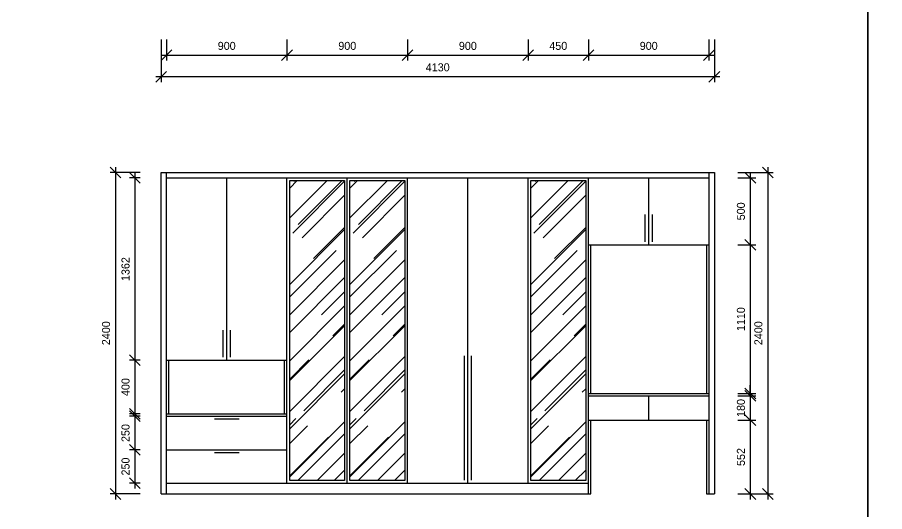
# Model space of a CAD drawing. Header units: millimetres. Extents: x 24776 to 57176, y -19492 to 15017.
# Drawn here: x 31387 to 37861, y -2402 to 1288 of the extents above; entities that cross this region are included whole.
import ezdxf

# ---------------------------------------------------------------- set-up
doc = ezdxf.new("R2010")
doc.units = ezdxf.units.MM
doc.header["$PDMODE"] = 3
doc.styles.add('RomanS', font='')
doc.styles.get('RomanS').set_extended_font_data('YouYuan')
doc.dimstyles.new('SC40', dxfattribs={"dimtxt": 60, "dimasz": 80, "dimexe": 40, "dimexo": 40, "dimgap": 40, "dimtad": 1, "dimdec": 0, "dimzin": 0, "dimdsep": 46, "dimtxsty": 'RomanS', "dimblk": 'OBLIQUE', "dimcen": 0, "dimdle": 40, "dimclrd": 9, "dimclre": 9, "dimclrt": 4, "dimadec": 0, "dimazin": 0, "dimtfac": 1, "dimtdec": 0, "dimtix": 1, "dimtmove": 2, "dimatfit": 1, "dimldrblk": 'DOT', "dimfxl": 1, "dimtolj": 1, "dimtzin": 0, "dimlwd": -1, "dimlwe": -1, "dimarcsym": 0})

# ---------------------------------------------------------------- blocks, each defined once
blk = doc.blocks.new('_Oblique')
at = {"color": 0, "linetype": 'ByBlock', "lineweight": -2}
blk.add_line((-0.5, -0.5), (0.5, 0.5), dxfattribs=at)
blk = doc.blocks.new('*D206')
at = {"color": 9, "transparency": 16777216}
for p, q in [((32304.3, 130.1), (32079.4, 130.1)), ((32119.4, 170.1), (32119.4, -2309.9)), ((32304.3, -2269.9), (32079.4, -2269.9))]:
    blk.add_line(p, q, dxfattribs=at)
at = {"layer": 'Defpoints', "color": 0, "transparency": 16777216}
for p in [(32344.3, 130.1), (32119.4, -2269.9), (32344.3, -2269.9)]:
    blk.add_point(p, dxfattribs=at)
at = {"color": 9, "transparency": 16777216, "xscale": 80, "yscale": 80, "zscale": 80}
for p, rotation in [((32119.4, 130.1), 90), ((32119.4, -2269.9), 270)]:
    blk.add_blockref('_Oblique', p, dxfattribs=dict(at, rotation=rotation))
at = {"color": 4, "transparency": 16777216, "insert": (32049.4, -1069.9), "char_height": 60, "attachment_point": 5, "rotation": 90, "style": 'RomanS'}
blk.add_mtext('\\A1;2400', dxfattribs=at)
blk = doc.blocks.new('_Dot')
at = {"color": 0, "linetype": 'ByBlock', "lineweight": -2}
blk.add_line((-0.5, 0), (-1, 0), dxfattribs=at)
at = {"color": 0, "linetype": 'ByBlock', "const_width": 0.5}
blk.add_lwpolyline([(-0.25, 0, 1), (0.25, 0, 1)], format="xyb", close=True, dxfattribs=at)
blk = doc.blocks.new('*D207')
at = {"color": 9, "transparency": 16777216}
for p, q in [((32265, 130.1), (32265, -1311.9)), ((32304.3, 90.1), (32225, 90.1)), ((32304.3, -1271.9), (32225, -1271.9))]:
    blk.add_line(p, q, dxfattribs=at)
at = {"layer": 'Defpoints', "color": 0, "transparency": 16777216}
for p in [(32344.3, 90.1), (32265, -1271.9), (32344.3, -1271.9)]:
    blk.add_point(p, dxfattribs=at)
at = {"color": 9, "transparency": 16777216, "xscale": 80, "yscale": 80, "zscale": 80}
for p, rotation in [((32265, 90.1), 90), ((32265, -1271.9), 270)]:
    blk.add_blockref('_Oblique', p, dxfattribs=dict(at, rotation=rotation))
at = {"color": 4, "transparency": 16777216, "insert": (32195, -590.9), "char_height": 60, "attachment_point": 5, "rotation": 90, "style": 'RomanS'}
blk.add_mtext('\\A1;1362', dxfattribs=at)
blk = doc.blocks.new('*D208')
at = {"color": 9, "transparency": 16777216}
for p, q in [((32304.3, -1271.9), (32225, -1271.9)), ((32265, -1231.9), (32265, -1711.9)), ((32304.3, -1671.9), (32225, -1671.9))]:
    blk.add_line(p, q, dxfattribs=at)
at = {"layer": 'Defpoints', "color": 0, "transparency": 16777216}
for p in [(32344.3, -1271.9), (32265, -1671.9), (32344.3, -1671.9)]:
    blk.add_point(p, dxfattribs=at)
at = {"color": 9, "transparency": 16777216, "xscale": 80, "yscale": 80, "zscale": 80}
for p, rotation in [((32265, -1271.9), 90), ((32265, -1671.9), 270)]:
    blk.add_blockref('_Oblique', p, dxfattribs=dict(at, rotation=rotation))
at = {"color": 4, "transparency": 16777216, "insert": (32195, -1471.9), "char_height": 60, "attachment_point": 5, "rotation": 90, "style": 'RomanS'}
blk.add_mtext('\\A1;400', dxfattribs=at)
blk = doc.blocks.new('*D209')
at = {"color": 9, "transparency": 16777216}
for p, q in [((32265, -1649.9), (32265, -1979.9)), ((32304.3, -1689.9), (32225, -1689.9)), ((32304.3, -1939.9), (32225, -1939.9))]:
    blk.add_line(p, q, dxfattribs=at)
at = {"layer": 'Defpoints', "color": 0, "transparency": 16777216}
for p in [(32344.3, -1689.9), (32265, -1939.9), (32344.3, -1939.9)]:
    blk.add_point(p, dxfattribs=at)
at = {"color": 9, "transparency": 16777216, "xscale": 80, "yscale": 80, "zscale": 80}
for p, rotation in [((32265, -1689.9), 90), ((32265, -1939.9), 270)]:
    blk.add_blockref('_Oblique', p, dxfattribs=dict(at, rotation=rotation))
at = {"color": 4, "transparency": 16777216, "insert": (32195, -1814.9), "char_height": 60, "attachment_point": 5, "rotation": 90, "style": 'RomanS'}
blk.add_mtext('\\A1;250', dxfattribs=at)
blk = doc.blocks.new('*D210')
at = {"color": 9, "transparency": 16777216}
for p, q in [((32304.3, -1939.9), (32225, -1939.9)), ((32265, -1899.9), (32265, -2229.9)), ((32304.3, -2189.9), (32225, -2189.9))]:
    blk.add_line(p, q, dxfattribs=at)
at = {"layer": 'Defpoints', "color": 0, "transparency": 16777216}
for p in [(32344.3, -1939.9), (32265, -2189.9), (32344.3, -2189.9)]:
    blk.add_point(p, dxfattribs=at)
at = {"color": 9, "transparency": 16777216, "xscale": 80, "yscale": 80, "zscale": 80}
for p, rotation in [((32265, -1939.9), 90), ((32265, -2189.9), 270)]:
    blk.add_blockref('_Oblique', p, dxfattribs=dict(at, rotation=rotation))
at = {"color": 4, "transparency": 16777216, "insert": (32195, -2064.9), "char_height": 60, "attachment_point": 5, "rotation": 90, "style": 'RomanS'}
blk.add_mtext('\\A1;250', dxfattribs=at)
blk = doc.blocks.new('*D211')
at = {"color": 9, "transparency": 16777216}
for p, q in [((36764.9, 130.1), (37028.7, 130.1)), ((36988.7, 170.1), (36988.7, -2309.9)), ((36764.9, -2269.9), (37028.7, -2269.9))]:
    blk.add_line(p, q, dxfattribs=at)
at = {"layer": 'Defpoints', "color": 0, "transparency": 16777216}
for p in [(36724.9, 130.1), (36724.9, -2269.9), (36988.7, -2269.9)]:
    blk.add_point(p, dxfattribs=at)
at = {"color": 9, "transparency": 16777216, "xscale": 80, "yscale": 80, "zscale": 80}
for p, rotation in [((36988.7, 130.1), 90), ((36988.7, -2269.9), 270)]:
    blk.add_blockref('_Oblique', p, dxfattribs=dict(at, rotation=rotation))
at = {"color": 4, "transparency": 16777216, "insert": (36918.7, -1069.9), "char_height": 60, "attachment_point": 5, "rotation": 90, "style": 'RomanS'}
blk.add_mtext('\\A1;2400', dxfattribs=at)
blk = doc.blocks.new('*D212')
at = {"color": 9, "transparency": 16777216}
for p, q in [((36858.4, 130.1), (36858.4, -449.9)), ((36764.9, 90.1), (36898.4, 90.1)), ((36764.9, -409.9), (36898.4, -409.9))]:
    blk.add_line(p, q, dxfattribs=at)
at = {"layer": 'Defpoints', "color": 0, "transparency": 16777216}
for p in [(36724.9, 90.1), (36724.9, -409.9), (36858.4, -409.9)]:
    blk.add_point(p, dxfattribs=at)
at = {"color": 9, "transparency": 16777216, "xscale": 80, "yscale": 80, "zscale": 80}
for p, rotation in [((36858.4, 90.1), 90), ((36858.4, -409.9), 270)]:
    blk.add_blockref('_Oblique', p, dxfattribs=dict(at, rotation=rotation))
at = {"color": 4, "transparency": 16777216, "insert": (36788.4, -159.9), "char_height": 60, "attachment_point": 5, "rotation": 90, "style": 'RomanS'}
blk.add_mtext('\\A1;500', dxfattribs=at)
blk = doc.blocks.new('*D213')
at = {"color": 9, "transparency": 16777216}
for p, q in [((36858.4, -369.9), (36858.4, -1559.9)), ((36764.9, -409.9), (36898.4, -409.9)), ((36764.9, -1519.9), (36898.4, -1519.9))]:
    blk.add_line(p, q, dxfattribs=at)
at = {"layer": 'Defpoints', "color": 0, "transparency": 16777216}
for p in [(36724.9, -409.9), (36724.9, -1519.9), (36858.4, -1519.9)]:
    blk.add_point(p, dxfattribs=at)
at = {"color": 9, "transparency": 16777216, "xscale": 80, "yscale": 80, "zscale": 80}
for p, rotation in [((36858.4, -409.9), 90), ((36858.4, -1519.9), 270)]:
    blk.add_blockref('_Oblique', p, dxfattribs=dict(at, rotation=rotation))
at = {"color": 4, "transparency": 16777216, "insert": (36788.4, -964.9), "char_height": 60, "attachment_point": 5, "rotation": 90, "style": 'RomanS'}
blk.add_mtext('\\A1;1110', dxfattribs=at)
blk = doc.blocks.new('*D214')
at = {"color": 9, "transparency": 16777216}
for p, q in [((36858.4, -1537.9), (36858.4, -1457.9)), ((36764.9, -1537.9), (36898.4, -1537.9)), ((36858.4, -1537.9), (36858.4, -1717.9)), ((36764.9, -1717.9), (36898.4, -1717.9)), ((36858.4, -1717.9), (36858.4, -1797.9))]:
    blk.add_line(p, q, dxfattribs=at)
at = {"layer": 'Defpoints', "color": 0, "transparency": 16777216}
for p in [(36724.9, -1537.9), (36724.9, -1717.9), (36858.4, -1717.9)]:
    blk.add_point(p, dxfattribs=at)
at = {"color": 9, "transparency": 16777216, "xscale": 80, "yscale": 80, "zscale": 80}
for p, rotation in [((36858.4, -1537.9), 270), ((36858.4, -1717.9), 90)]:
    blk.add_blockref('_Oblique', p, dxfattribs=dict(at, rotation=rotation))
at = {"color": 4, "transparency": 16777216, "insert": (36788.4, -1627.9), "char_height": 60, "attachment_point": 5, "rotation": 90, "style": 'RomanS'}
blk.add_mtext('\\A1;180', dxfattribs=at)
blk = doc.blocks.new('*D215')
at = {"color": 9, "transparency": 16777216}
for p, q in [((36858.4, -1677.9), (36858.4, -2309.9)), ((36764.9, -1717.9), (36898.4, -1717.9)), ((36764.9, -2269.9), (36898.4, -2269.9))]:
    blk.add_line(p, q, dxfattribs=at)
at = {"layer": 'Defpoints', "color": 0, "transparency": 16777216}
for p in [(36724.9, -1717.9), (36724.9, -2269.9), (36858.4, -2269.9)]:
    blk.add_point(p, dxfattribs=at)
at = {"color": 9, "transparency": 16777216, "xscale": 80, "yscale": 80, "zscale": 80}
for p, rotation in [((36858.4, -1717.9), 90), ((36858.4, -2269.9), 270)]:
    blk.add_blockref('_Oblique', p, dxfattribs=dict(at, rotation=rotation))
at = {"color": 4, "transparency": 16777216, "insert": (36788.4, -1993.9), "char_height": 60, "attachment_point": 5, "rotation": 90, "style": 'RomanS'}
blk.add_mtext('\\A1;552', dxfattribs=at)
blk = doc.blocks.new('*D228')
at = {"color": 9, "transparency": 16777216}
for p, q in [((32459.9, 1123.1), (32459.9, 804.8)), ((36589.9, 1123.1), (36589.9, 804.8)), ((36629.9, 844.8), (32419.9, 844.8))]:
    blk.add_line(p, q, dxfattribs=at)
at = {"layer": 'Defpoints', "color": 0, "transparency": 16777216}
for p in [(32459.9, 1163.1), (36589.9, 1163.1), (32459.9, 844.8)]:
    blk.add_point(p, dxfattribs=at)
at = {"color": 9, "transparency": 16777216, "xscale": 80, "yscale": 80, "zscale": 80, "rotation": 180}
blk.add_blockref('_Oblique', (32459.9, 844.8), dxfattribs=at)
at = {"color": 9, "transparency": 16777216, "xscale": 80, "yscale": 80, "zscale": 80}
blk.add_blockref('_Oblique', (36589.9, 844.8), dxfattribs=at)
at = {"color": 4, "transparency": 16777216, "insert": (34524.9, 914.8), "char_height": 60, "attachment_point": 5, "style": 'RomanS'}
blk.add_mtext('\\A1;4130', dxfattribs=at)
blk = doc.blocks.new('*D229')
at = {"color": 9, "transparency": 16777216}
for p, q in [((32499.9, 1123.1), (32499.9, 964.9)), ((33399.9, 1123.1), (33399.9, 964.9)), ((32459.9, 1004.9), (33439.9, 1004.9))]:
    blk.add_line(p, q, dxfattribs=at)
at = {"layer": 'Defpoints', "color": 0, "transparency": 16777216}
for p in [(32499.9, 1163.1), (33399.9, 1163.1), (33399.9, 1004.9)]:
    blk.add_point(p, dxfattribs=at)
at = {"color": 9, "transparency": 16777216, "xscale": 80, "yscale": 80, "zscale": 80, "rotation": 180}
blk.add_blockref('_Oblique', (32499.9, 1004.9), dxfattribs=at)
at = {"color": 9, "transparency": 16777216, "xscale": 80, "yscale": 80, "zscale": 80}
blk.add_blockref('_Oblique', (33399.9, 1004.9), dxfattribs=at)
at = {"color": 4, "transparency": 16777216, "insert": (32949.9, 1074.9), "char_height": 60, "attachment_point": 5, "style": 'RomanS'}
blk.add_mtext('\\A1;900', dxfattribs=at)
blk = doc.blocks.new('*D230')
at = {"color": 9, "transparency": 16777216}
for p, q in [((33399.9, 1123.1), (33399.9, 964.9)), ((34299.9, 1123.1), (34299.9, 964.9)), ((33359.9, 1004.9), (34339.9, 1004.9))]:
    blk.add_line(p, q, dxfattribs=at)
at = {"layer": 'Defpoints', "color": 0, "transparency": 16777216}
for p in [(33399.9, 1163.1), (34299.9, 1163.1), (34299.9, 1004.9)]:
    blk.add_point(p, dxfattribs=at)
at = {"color": 9, "transparency": 16777216, "xscale": 80, "yscale": 80, "zscale": 80, "rotation": 180}
blk.add_blockref('_Oblique', (33399.9, 1004.9), dxfattribs=at)
at = {"color": 9, "transparency": 16777216, "xscale": 80, "yscale": 80, "zscale": 80}
blk.add_blockref('_Oblique', (34299.9, 1004.9), dxfattribs=at)
at = {"color": 4, "transparency": 16777216, "insert": (33849.9, 1074.9), "char_height": 60, "attachment_point": 5, "style": 'RomanS'}
blk.add_mtext('\\A1;900', dxfattribs=at)
blk = doc.blocks.new('*D231')
at = {"color": 9, "transparency": 16777216}
for p, q in [((34299.9, 1123.1), (34299.9, 964.9)), ((35199.9, 1123.1), (35199.9, 964.9)), ((34259.9, 1004.9), (35239.9, 1004.9))]:
    blk.add_line(p, q, dxfattribs=at)
at = {"layer": 'Defpoints', "color": 0, "transparency": 16777216}
for p in [(34299.9, 1163.1), (35199.9, 1163.1), (35199.9, 1004.9)]:
    blk.add_point(p, dxfattribs=at)
at = {"color": 9, "transparency": 16777216, "xscale": 80, "yscale": 80, "zscale": 80, "rotation": 180}
blk.add_blockref('_Oblique', (34299.9, 1004.9), dxfattribs=at)
at = {"color": 9, "transparency": 16777216, "xscale": 80, "yscale": 80, "zscale": 80}
blk.add_blockref('_Oblique', (35199.9, 1004.9), dxfattribs=at)
at = {"color": 4, "transparency": 16777216, "insert": (34749.9, 1074.9), "char_height": 60, "attachment_point": 5, "style": 'RomanS'}
blk.add_mtext('\\A1;900', dxfattribs=at)
blk = doc.blocks.new('*D232')
at = {"color": 9, "transparency": 16777216}
for p, q in [((35199.9, 1123.1), (35199.9, 964.9)), ((35649.9, 1123.1), (35649.9, 964.9)), ((35159.9, 1004.9), (35689.9, 1004.9))]:
    blk.add_line(p, q, dxfattribs=at)
at = {"layer": 'Defpoints', "color": 0, "transparency": 16777216}
for p in [(35199.9, 1163.1), (35649.9, 1163.1), (35649.9, 1004.9)]:
    blk.add_point(p, dxfattribs=at)
at = {"color": 9, "transparency": 16777216, "xscale": 80, "yscale": 80, "zscale": 80, "rotation": 180}
blk.add_blockref('_Oblique', (35199.9, 1004.9), dxfattribs=at)
at = {"color": 9, "transparency": 16777216, "xscale": 80, "yscale": 80, "zscale": 80}
blk.add_blockref('_Oblique', (35649.9, 1004.9), dxfattribs=at)
at = {"color": 4, "transparency": 16777216, "insert": (35424.9, 1074.9), "char_height": 60, "attachment_point": 5, "style": 'RomanS'}
blk.add_mtext('\\A1;450', dxfattribs=at)
blk = doc.blocks.new('*D233')
at = {"color": 9, "transparency": 16777216}
for p, q in [((35649.9, 1123.1), (35649.9, 964.9)), ((36549.9, 1123.1), (36549.9, 964.9)), ((35609.9, 1004.9), (36589.9, 1004.9))]:
    blk.add_line(p, q, dxfattribs=at)
at = {"layer": 'Defpoints', "color": 0, "transparency": 16777216}
for p in [(35649.9, 1163.1), (36549.9, 1163.1), (36549.9, 1004.9)]:
    blk.add_point(p, dxfattribs=at)
at = {"color": 9, "transparency": 16777216, "xscale": 80, "yscale": 80, "zscale": 80, "rotation": 180}
blk.add_blockref('_Oblique', (35649.9, 1004.9), dxfattribs=at)
at = {"color": 9, "transparency": 16777216, "xscale": 80, "yscale": 80, "zscale": 80}
blk.add_blockref('_Oblique', (36549.9, 1004.9), dxfattribs=at)
at = {"color": 4, "transparency": 16777216, "insert": (36099.9, 1074.9), "char_height": 60, "attachment_point": 5, "style": 'RomanS'}
blk.add_mtext('\\A1;900', dxfattribs=at)

msp = doc.modelspace()

# ---------------------------------------------------------------- hatches: boundary and pattern name
h = msp.add_hatch()
h.set_pattern_fill('AR-RROOF', color=250, scale=10, angle=45)
h.paths.add_polyline_path([(33419.9, 70.1), (33829.9, 70.1), (33829.9, -2169.9), (33419.9, -2169.9)])
h = msp.add_hatch()
h.set_pattern_fill('AR-RROOF', color=250, scale=10, angle=45)
h.set_pattern_definition([(45, (450, 5e-13), (215.5261, 574.7364), [3810, -508, 1270, -254]), (45, (599.07, 328.68), (-418.48, 59.2697), [762, -83.82, 1524, -190.5]), (45, (387.14, 242.47), (813.6112, 1054.2821), [2032, -355.6, 1016, -254])])
h.paths.add_polyline_path([(33869.9, 70.1), (34279.9, 70.1), (34279.9, -2169.9), (33869.9, -2169.9)])
h = msp.add_hatch()
h.set_pattern_fill('AR-RROOF', color=250, scale=10, angle=45)
h.set_pattern_definition([(45, (1800, 5e-13), (215.5261, 574.7364), [3810, -508, 1270, -254]), (45, (1949.07, 328.68), (-418.48, 59.2697), [762, -83.82, 1524, -190.5]), (45, (1737.14, 242.47), (813.6112, 1054.2821), [2032, -355.6, 1016, -254])])
h.paths.add_polyline_path([(35219.9, 70.1), (35629.9, 70.1), (35629.9, -2169.9), (35219.9, -2169.9)])

# ---------------------------------------------------------------- linework, layer by layer
at = {"color": 255}
for p, q in [((32459.9, 130.1), (36589.9, 130.1)), ((32459.9, -2269.9), (32459.9, 130.1)), ((32499.9, -2269.9), (32499.9, 130.1)), ((36549.9, 130.1), (36549.9, -2269.9)), ((36589.9, 130.1), (36589.9, -2269.9)), ((32499.9, 90.1), (36549.9, 90.1)), ((32949.9, -1271.9), (32949.9, 90.1)), ((33399.9, -2189.9), (33399.9, 90.1)), ((33849.9, -2189.9), (33849.9, 90.1)), ((34299.9, -2189.9), (34299.9, 90.1)), ((34749.9, -2189.9), (34749.9, 90.1)), ((35199.9, -2189.9), (35199.9, 90.1)), ((35649.9, -2269.9), (35649.9, 90.1)), ((36099.9, -409.9), (36099.9, 90.1)), ((35649.9, -409.9), (36549.9, -409.9)), ((35667.9, -1519.9), (35667.9, -409.9)), ((36531.9, -409.9), (36531.9, -1519.9)), ((32499.9, -1271.9), (33399.9, -1271.9)), ((32517.9, -1671.9), (32517.9, -1271.9)), ((33381.9, -1671.9), (33381.9, -1271.9)), ((35649.9, -1519.9), (36549.9, -1519.9)), ((35649.9, -1537.9), (36549.9, -1537.9)), ((36099.9, -1717.9), (36099.9, -1537.9)), ((32499.9, -1671.9), (33399.9, -1671.9)), ((32499.9, -1689.9), (33399.9, -1689.9)), ((35649.9, -1717.9), (36549.9, -1717.9)), ((35667.9, -2269.9), (35667.9, -1717.9)), ((36531.9, -1717.9), (36531.9, -2269.9)), ((32499.9, -1939.9), (33399.9, -1939.9)), ((32499.9, -2189.9), (35649.9, -2189.9)), ((32459.9, -2269.9), (35667.9, -2269.9)), ((36531.9, -2269.9), (36589.9, -2269.9))]:
    msp.add_line(p, q, dxfattribs=at)
at = {"color": 250}
for points in [[(31256.3, 4589.1), (37736.3, 4589.1), (37736.3, -3438.1), (31256.3, -3438.1)], [(37736.3, 4589.1), (44216.3, 4589.1), (44216.3, -3438.1), (37736.3, -3438.1)]]:
    msp.add_lwpolyline(points, close=True, dxfattribs=at)
at = {"color": 255}
for points in [[(33419.9, 70.1), (33829.9, 70.1), (33829.9, -2169.9), (33419.9, -2169.9)], [(33869.9, 70.1), (34279.9, 70.1), (34279.9, -2169.9), (33869.9, -2169.9)], [(35219.9, 70.1), (35629.9, 70.1), (35629.9, -2169.9), (35219.9, -2169.9)]]:
    msp.add_lwpolyline(points, close=True, dxfattribs=at)
at = {"color": 255, "const_width": 10}
for points in [[(36073.1, -183), (36073.1, -389)], [(36126.6, -183), (36126.6, -389)], [(32923.1, -1045), (32923.1, -1251)], [(32976.6, -1045), (32976.6, -1251)], [(34723.1, -1237), (34723.1, -2169)], [(34776.6, -1237), (34776.6, -2169)], [(32856.7, -1710.9), (33043.1, -1710.9)], [(32856.7, -1960.9), (33043.1, -1960.9)]]:
    msp.add_lwpolyline(points, dxfattribs=at)

# ---------------------------------------------------------------- dimensions: what is measured, and where the dimension line sits
at = {"color": 255}
for base, p1, p2, picture, middle in [((32459.9, 844.8), (36589.9, 1163.1), (32459.9, 1163.1), '*D228', (34524.9, 914.8)), ((33399.9, 1004.9), (32499.9, 1163.1), (33399.9, 1163.1), '*D229', (32949.9, 1074.9)), ((34299.9, 1004.9), (33399.9, 1163.1), (34299.9, 1163.1), '*D230', (33849.9, 1074.9)), ((35199.9, 1004.9), (34299.9, 1163.1), (35199.9, 1163.1), '*D231', (34749.9, 1074.9)), ((35649.9, 1004.9), (35199.9, 1163.1), (35649.9, 1163.1), '*D232', (35424.9, 1074.9)), ((36549.9, 1004.9), (35649.9, 1163.1), (36549.9, 1163.1), '*D233', (36099.9, 1074.9))]:
    dim = msp.add_linear_dim(base=base, p1=p1, p2=p2, dimstyle='SC40', dxfattribs=at)
    dim.commit()
    dim.dimension.update_dxf_attribs({"geometry": picture, "text_midpoint": middle})
for base, p1, p2, picture, middle in [((32119.4, -2269.9), (32344.3, 130.1), (32344.3, -2269.9), '*D206', (32049.4, -1069.9)), ((32265, -1271.9), (32344.3, 90.1), (32344.3, -1271.9), '*D207', (32195, -590.9)), ((36988.7, -2269.9), (36724.9, 130.1), (36724.9, -2269.9), '*D211', (36918.7, -1069.9)), ((36858.4, -409.9), (36724.9, 90.1), (36724.9, -409.9), '*D212', (36788.4, -159.9)), ((36858.4, -1519.9), (36724.9, -409.9), (36724.9, -1519.9), '*D213', (36788.4, -964.9)), ((32265, -1671.9), (32344.3, -1271.9), (32344.3, -1671.9), '*D208', (32195, -1471.9)), ((36858.4, -1717.9), (36724.9, -1537.9), (36724.9, -1717.9), '*D214', (36788.4, -1627.9)), ((32265, -1939.9), (32344.3, -1689.9), (32344.3, -1939.9), '*D209', (32195, -1814.9)), ((36858.4, -2269.9), (36724.9, -1717.9), (36724.9, -2269.9), '*D215', (36788.4, -1993.9)), ((32265, -2189.9), (32344.3, -1939.9), (32344.3, -2189.9), '*D210', (32195, -2064.9))]:
    dim = msp.add_linear_dim(base=base, p1=p1, p2=p2, angle=90, dimstyle='SC40', dxfattribs=at)
    dim.commit()
    dim.dimension.update_dxf_attribs({"geometry": picture, "text_midpoint": middle})

doc.saveas('drawing.dxf')
